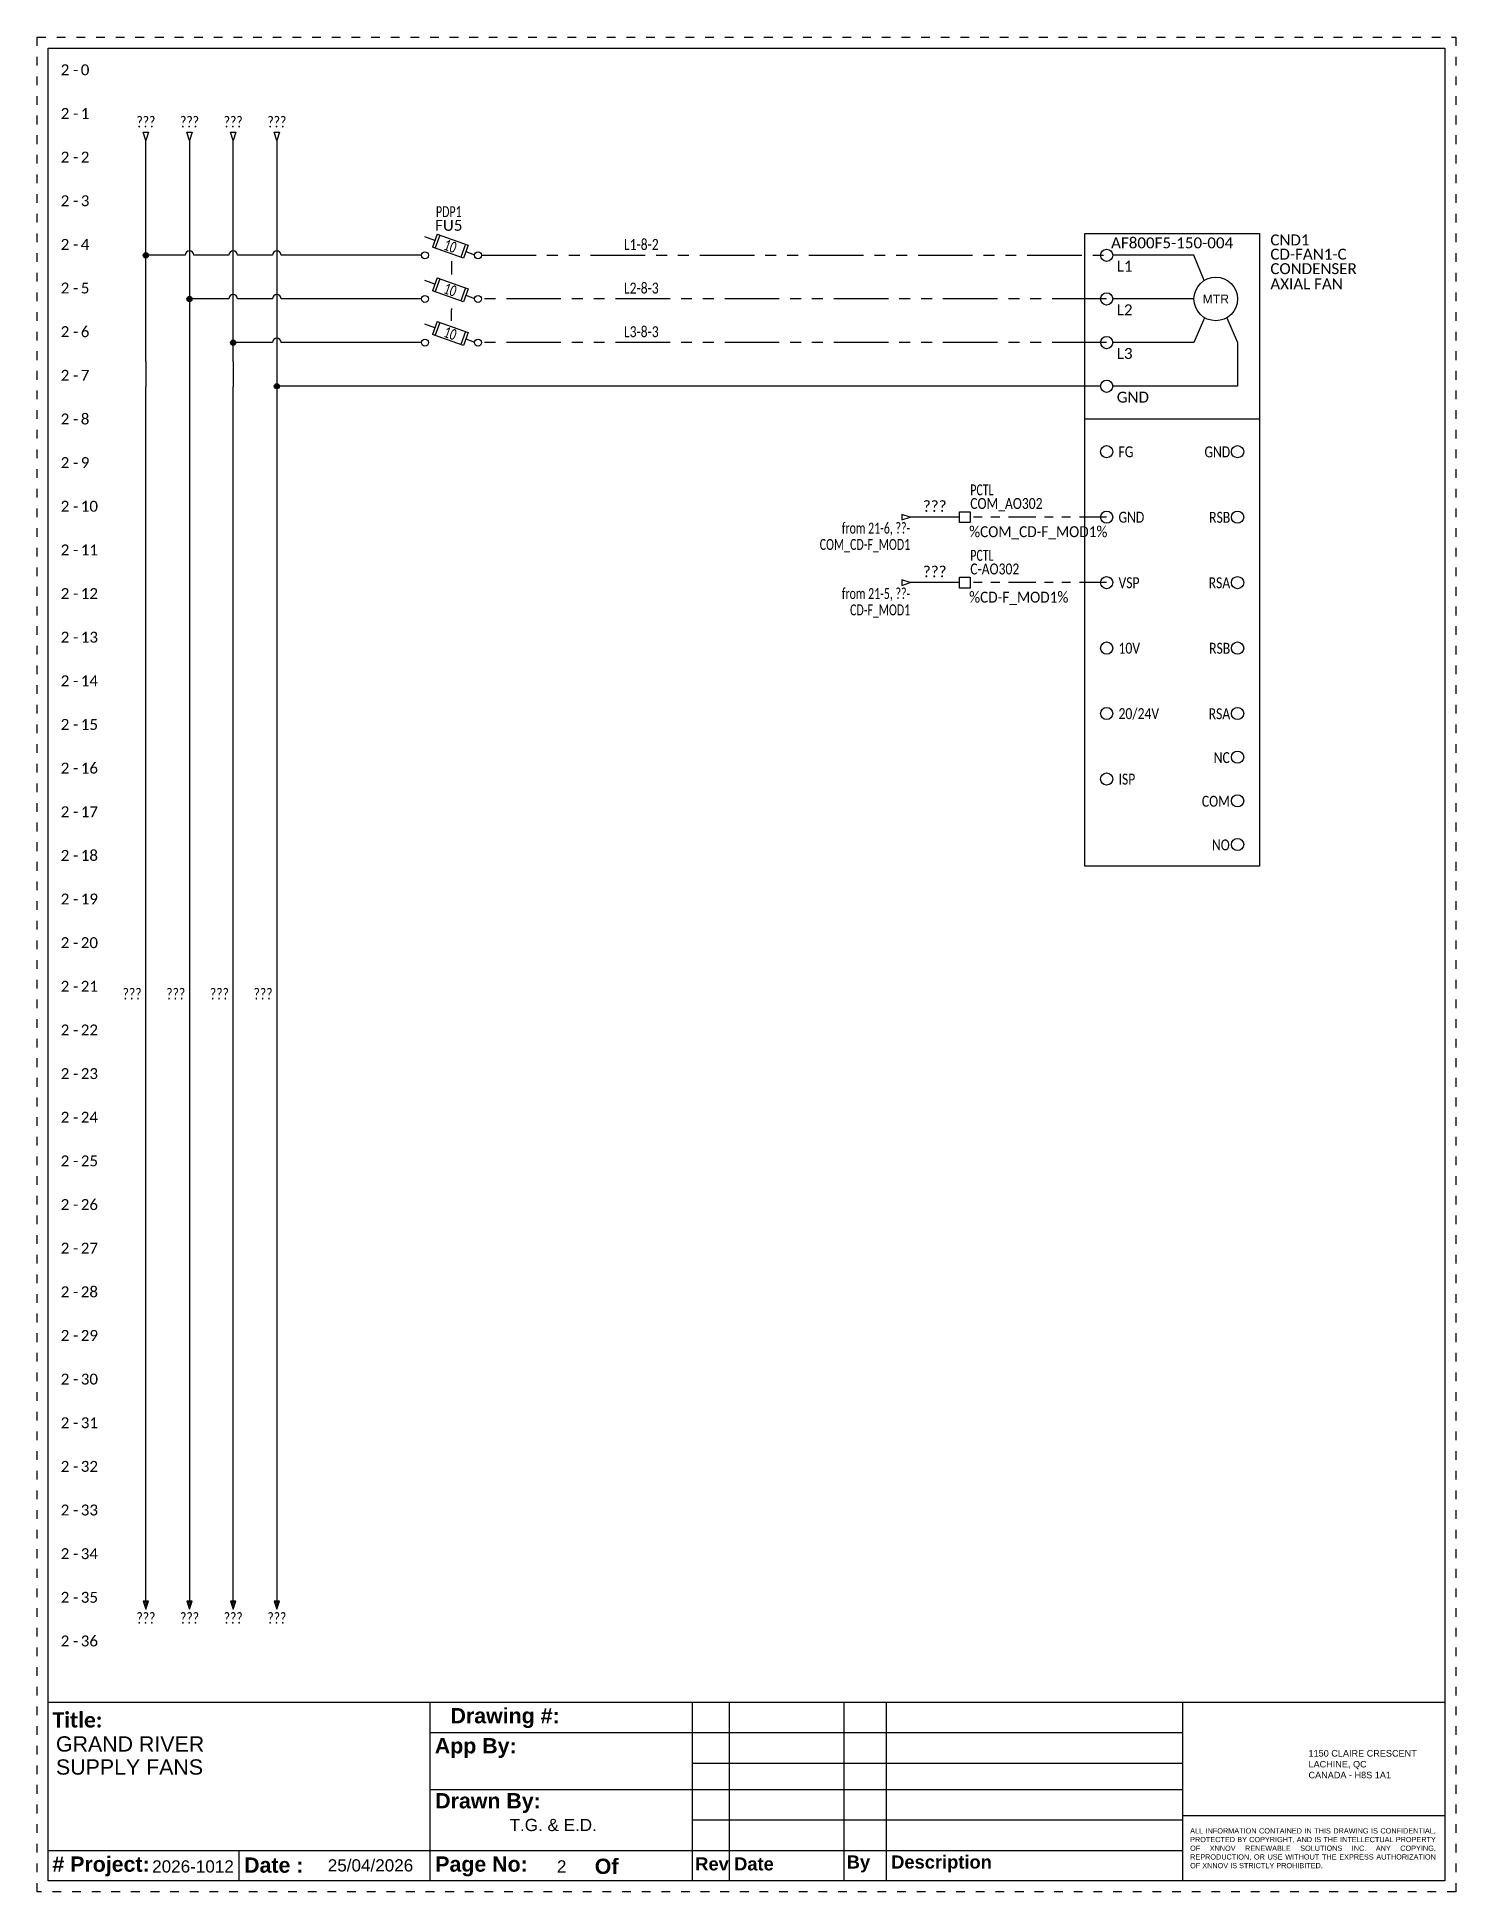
# Model space of a CAD drawing. Header units: inches. Extents: x 0 to 216, y 0 to 294.
# Drawn here: x 0 to 16.25, y 0 to 21.25 of the extents above; entities outside this region: 4.
import ezdxf
from ezdxf.enums import TextEntityAlignment as Align

# ---------------------------------------------------------------- set-up
doc = ezdxf.new("R2010")
doc.units = ezdxf.units.IN
doc.header["$MEASUREMENT"] = 0
doc.linetypes.add('DOT2', pattern=[0.125, 0, -0.125])
doc.linetypes.add('PHANTOM2', pattern=[1.25, 0.625, -0.125, 0.125, -0.125, 0.125, -0.125])
for name, color, linetype in [('BLK_18', 251, 'Continuous'), ('BRN_8', 46, 'Continuous'), ('DESC', 150, 'Continuous'), ('GRN_14', 76, 'Continuous'), ('LINK', 9, 'Continuous'), ('LOC', 8, 'Continuous'), ('MISC', 7, 'Continuous'), ('ORG_8', 30, 'Continuous'), ('RAIL', 7, 'Continuous'), ('RED_18', 1, 'Continuous'), ('SYMS', 7, 'Continuous'), ('TAGFIXED', 7, 'Continuous'), ('TAGS', 150, 'Continuous'), ('TERMS', 123, 'Continuous'), ('WIRENO', 72, 'Continuous'), ('XREF', 7, 'Continuous'), ('YEL_8', 2, 'Continuous')]:
    doc.layers.add(name, color=color, linetype=linetype)
doc.layers.add('TITLEBLOCK_FRAME', color=7, linetype='DOT2', plot=False)
doc.styles.get("Standard").update_dxf_attribs({"font": 'arial.ttf'})
doc.styles.add('TB_BODY', font='arial.ttf')
doc.styles.add('TB_TITLE', font='ariblk.ttf')
doc.styles.add('WD', font='calibri.ttf')

# ---------------------------------------------------------------- blocks, each defined once
blk = doc.blocks.new('*U26')
blk.add_circle((0, 0), 0.0699)
blk = doc.blocks.new('*U21')
at = {"color": 0, "linetype": 'ByBlock', "lineweight": -2, "transparency": 16777216}
for p in [(0, 3.75), (0, 3), (0, 2.25), (0, 1.5), (0, 0.75), (0, 0)]:
    blk.add_blockref('*U26', p, dxfattribs=at)
blk = doc.blocks.new('*U22')
blk.add_circle((0, 0), 0.0699)
blk = doc.blocks.new('*U23')
at = {"color": 0, "linetype": 'ByBlock', "lineweight": -2, "transparency": 16777216}
for p in [(0, 3), (0, 2.25), (0, 1.5), (0, 0.75), (0, 0)]:
    blk.add_blockref('*U22', p, dxfattribs=at)
blk = doc.blocks.new('*U24')
blk.add_circle((0, 0), 0.0699)
blk = doc.blocks.new('*U25')
at = {"color": 0, "linetype": 'ByBlock', "lineweight": -2, "transparency": 16777216}
for p in [(0, 1), (0, 0.5), (0, 0)]:
    blk.add_blockref('*U24', p, dxfattribs=at)
blk = doc.blocks.new('HDV1_CD-FAN_FTECH')
for p, q in [((1.25, -0.25), (0.32, -0.25)), ((1.25, -1.25), (0.32, -1.25)), ((0, -2.125), (2, -2.125))]:
    blk.add_line(p, q)
at = {"ltscale": 0.5}
for p, q in [((1.366, -0.539), (1.25, -0.25)), ((1.25, -0.75), (0.32, -0.75)), ((1.372, -0.965), (1.25, -1.25)), ((1.628, -0.965), (1.75, -1.25)), ((1.75, -1.25), (1.75, -1.75)), ((1.75, -1.75), (0.32, -1.75))]:
    blk.add_line(p, q, dxfattribs=at)
blk.add_lwpolyline([(0, 0), (2, 0), (2, -7.25), (0, -7.25)], close=True)
for centre, radius in [((0.25, -0.25), 0.0699), ((1.5, -0.75), 0.25), ((0.25, -0.75), 0.0699), ((0.25, -1.25), 0.0699), ((0.25, -1.75), 0.0699)]:
    blk.add_circle(centre, radius)
for name, p in [('*U21', (0.25, -6.25)), ('*U23', (1.75, -5.5)), ('*U25', (1.75, -7))]:
    blk.add_blockref(name, p)
at = {"insert": (1.5, -0.75), "char_height": 0.1, "attachment_point": 5}
blk.add_mtext_dynamic_manual_height_columns('MTR', width=1, gutter_width=0.5, heights=[0], dxfattribs=at)
at = {"style": 'WD'}
for tag, p in [('CAT', (1, -0.104)), ('XREF', (2.375, -1))]:
    blk.add_attdef(tag, text='', height=0.125, dxfattribs=at).set_placement(p, align=Align.MIDDLE)
for tag, flags, p in [('FAMILY', 9, (1.567, -0.166)), ('INST', 1, (2.307, -0.136)), ('ASSYCODE', 9, (1.567, -0.341))]:
    blk.add_attdef(tag, text='', height=0.125, dxfattribs=dict(at, flags=flags)).set_placement(p, align=Align.CENTER)
for tag, p in [('TAG1', (2.125, -0.237)), ('LOC', (2.125, -0.074)), ('TERM01', (0.366, -0.375)), ('DESC1', (2.125, -0.403)), ('DESC2', (2.125, -0.578)), ('TERM02', (0.366, -0.875)), ('DESC3', (2.125, -0.753)), ('TERM03', (0.366, -1.375)), ('TERM04', (0.366, -1.875))]:
    blk.add_attdef(tag, text='', height=0.125, dxfattribs=at).set_placement(p, align=Align.MIDDLE_LEFT)
at = {"style": 'WD', "flags": 1}
for tag, p, height in [('X4TERM01', (0.18, -0.25), 0.0125), ('X4TERM02', (0.18, -0.75), 0.0125), ('X4TERM03', (0.18, -1.25), 0.0125), ('X4TERM04', (0.18, -1.75), 0.0125), ('X4TERM05', (0.25, -2.5), 0.005), ('X1TERM11', (1.75, -2.5), 0.005), ('X4TERM06', (0.25, -3.25), 0.005), ('X1TERM12', (1.75, -3.25), 0.005), ('X4TERM07', (0.25, -4), 0.005), ('X1TERM13', (1.75, -4), 0.005), ('X4TERM08', (0.25, -4.75), 0.005), ('X1TERM14', (1.75, -4.75), 0.005), ('X4TERM09', (0.25, -5.5), 0.005), ('X1TERM15', (1.75, -5.5), 0.005), ('X1TERM16', (1.75, -6), 0.005), ('X4TERM10', (0.25, -6.25), 0.005), ('X1TERM17', (1.75, -6.5), 0.005), ('X1TERM18', (1.75, -7), 0.005)]:
    blk.add_attdef(tag, p, '', height=height, dxfattribs=at)
blk.add_attdef('MFG', text='', height=0.125, dxfattribs=at).set_placement((1.337, -0.279), align=Align.MIDDLE)
at = {"style": 'WD', "width": 0.8}
for tag, p in [('TERM05', (0.386, -2.501)), ('TERM06', (0.386, -3.251)), ('TERM07', (0.386, -4.001)), ('TERM08', (0.386, -4.751)), ('TERM09', (0.386, -5.501)), ('TERM10', (0.386, -6.251))]:
    blk.add_attdef(tag, text='', height=0.125, dxfattribs=at).set_placement(p, align=Align.MIDDLE_LEFT)
for tag, p in [('TERM11', (1.665, -2.502)), ('TERM12', (1.665, -3.252)), ('TERM13', (1.665, -4.002)), ('TERM14', (1.665, -4.752)), ('TERM15', (1.665, -5.502)), ('TERM16', (1.66, -6.005)), ('TERM17', (1.66, -6.505)), ('TERM18', (1.66, -7.005))]:
    blk.add_attdef(tag, text='', height=0.125, dxfattribs=at).set_placement(p, align=Align.MIDDLE_RIGHT)
blk = doc.blocks.new('HA1D2')
blk.add_lwpolyline([(0, 0.094), (0.031, 0.094), (0, 0), (-0.031, 0.094), (0, 0.094)])
at = {"style": 'WD', "width": 0.8, "flags": 8}
blk.add_attdef('WIRENO', text='', height=0.125, dxfattribs=at).set_placement((0, 0.15), align=Align.CENTER)
at = {"style": 'WD', "flags": 1}
for tag, p in [('X8TERM01', (0, 0)), ('SIGCODE', (0.026, 0.066))]:
    blk.add_attdef(tag, p, '', height=0.01, dxfattribs=at)
at = {"style": 'WD', "width": 0.7}
for tag, p in [('XREF', (0.077, -0.037)), ('DESC1', (0.077, -0.206))]:
    blk.add_attdef(tag, p, '', height=0.125, dxfattribs=at)
blk = doc.blocks.new('HA1S4')
for points in [[(0, 0), (-0.031, 0), (0, -0.094), (0.031, 0), (0, 0)], [(0.016, -0.011), (-0.016, -0.011), (0, -0.058), (0.016, -0.011)]]:
    blk.add_lwpolyline(points)
at = {"style": 'WD', "width": 0.7}
for tag, p in [('DESC1', (0.087, 0.113)), ('XREF', (0.087, -0.062))]:
    blk.add_attdef(tag, p, '', height=0.125, dxfattribs=at)
at = {"style": 'WD', "flags": 1}
for tag, p in [('X2TERM01', (0, 0)), ('SIGCODE', (0.035, -0.083))]:
    blk.add_attdef(tag, p, '', height=0.01, dxfattribs=at)
at = {"style": 'WD', "width": 0.8, "flags": 8}
blk.add_attdef('WIRENO', text='', height=0.125, dxfattribs=at).set_placement((0, -0.259), align=Align.CENTER)
blk = doc.blocks.new('HDS11FL')
for p, q in [((-0.163, 0.241), (-0.216, 0.094)), ((-0.134, 0.231), (-0.187, 0.084)), ((-0.163, 0.241), (0.19, 0.116)), ((-0.19, 0.168), (-0.307, 0.21)), ((0.137, -0.032), (-0.216, 0.094)), ((0.16, 0.126), (0.108, -0.021)), ((0.19, 0.116), (0.137, -0.032)), ((0.164, 0.042), (0.264, 0.006))]:
    blk.add_line(p, q)
at = {"linetype": 'Continuous'}
for centre in [(-0.304, 0), (0.304, 0)]:
    blk.add_circle(centre, 0.04, dxfattribs=at)
at = {"style": 'WD', "width": 0.7}
for tag, p in [('INST', (-0.031, 0.607)), ('LOC', (-0.031, 0.438))]:
    blk.add_attdef(tag, text='', height=0.125, dxfattribs=at).set_placement(p, align=Align.CENTER)
blk.add_attdef('RATING1', text='', height=0.125, rotation=340.3798, dxfattribs=at).set_placement((-0.013, 0.105), align=Align.MIDDLE_CENTER)
at = {"style": 'WD'}
blk.add_attdef('TAG1', text='', height=0.125, dxfattribs=at).set_placement((-0.031, 0.281), align=Align.CENTER)
for tag, p in [('X2LINK', (0, 0.406)), ('X8LINK', (0, -0.109))]:
    blk.add_attdef(tag, p, '', height=0.01, dxfattribs=at)
at = {"linetype": 'Continuous', "style": 'WD', "flags": 9}
for tag, p in [('ASSYCODE', (0.126, 0.206)), ('MFG', (0.126, 0.228)), ('CAT', (0.126, 0.247))]:
    blk.add_attdef(tag, text='', height=0.01, dxfattribs=at).set_placement(p, align=Align.CENTER)
at = {"style": 'WD'}
for tag, p, height, flags in [('FAMILY', (0.098, 0.264), 0.01, 9), ('X4TERM01', (-0.344, 0), 0.0125, 1), ('CONTACT', (0.098, 0.187), 0.01, 9), ('X1TERM02', (0.344, 0), 0.0125, 1)]:
    blk.add_attdef(tag, p, '', height=height, dxfattribs=dict(at, flags=flags))
at = {"linetype": 'Continuous', "style": 'WD', "flags": 8}
blk.add_attdef('TERM01', text='', height=0.125, dxfattribs=at).set_placement((-0.406, -0.031), align=Align.TOP_RIGHT)
blk.add_attdef('TERM02', text='', height=0.125, dxfattribs=at).set_placement((0.406, -0.031), align=Align.TOP_LEFT)
blk = doc.blocks.new('WD_WNV')
at = {"linetype": 'Continuous', "style": 'WD', "width": 0.8}
blk.add_attdef('WIRENO', text='', height=0.125, dxfattribs=at).set_placement((-0.05, 0), align=Align.MIDDLE_RIGHT)
at = {"style": 'WD', "flags": 1}
for tag, p in [('W01USER', (-0.062, 0.094)), ('W02USER', (-0.062, 0.086)), ('W03USER', (-0.062, 0.078)), ('W04USER', (-0.062, 0.07)), ('W05USER', (-0.062, 0.062)), ('W06USER', (-0.062, 0.055)), ('W07USER', (-0.062, 0.047)), ('W08USER', (-0.062, 0.039)), ('W09USER', (-0.062, 0.031)), ('W10USER', (-0.062, 0.023))]:
    blk.add_attdef(tag, text='', height=0.005, dxfattribs=at).set_placement(p, align=Align.CENTER)
blk = doc.blocks.new('WDDOT')
for radius in [0.03, 0.0187, 0.00929]:
    blk.add_circle((0, 0), radius)
blk = doc.blocks.new('HDS21FL')
for p, q in [((-0.163, 0.241), (-0.216, 0.094)), ((-0.134, 0.231), (-0.187, 0.084)), ((-0.163, 0.241), (0.19, 0.116)), ((-0.19, 0.168), (-0.307, 0.21)), ((0.137, -0.032), (-0.216, 0.094)), ((0.16, 0.126), (0.108, -0.021)), ((0.19, 0.116), (0.137, -0.032)), ((0.164, 0.042), (0.264, 0.006))]:
    blk.add_line(p, q)
at = {"linetype": 'Continuous'}
for centre in [(-0.304, 0), (0.304, 0)]:
    blk.add_circle(centre, 0.04, dxfattribs=at)
at = {"style": 'WD', "width": 0.7}
for tag, p in [('INST', (-0.031, 0.607)), ('LOC', (-0.031, 0.438))]:
    blk.add_attdef(tag, text='', height=0.125, dxfattribs=at).set_placement(p, align=Align.CENTER)
blk.add_attdef('RATING1', text='', height=0.125, rotation=340.3798, dxfattribs=at).set_placement((-0.013, 0.105), align=Align.MIDDLE_CENTER)
at = {"style": 'WD'}
blk.add_attdef('TAG2', text='', height=0.125, dxfattribs=at).set_placement((-0.031, 0.281), align=Align.CENTER)
for tag, p in [('X2LINK', (0, 0.375)), ('X8LINK', (0, -0.109))]:
    blk.add_attdef(tag, p, '', height=0.01, dxfattribs=at)
for tag, p, height, flags in [('CONTACT', (0.098, 0.24), 0.01, 9), ('FAMILY', (0.098, 0.264), 0.01, 9), ('X4TERM01', (-0.344, 0), 0.0125, 1), ('X1TERM02', (0.344, 0), 0.0125, 1)]:
    blk.add_attdef(tag, p, '', height=height, dxfattribs=dict(at, flags=flags))
at = {"linetype": 'Continuous', "style": 'WD', "flags": 8}
blk.add_attdef('TERM01', text='', height=0.125, dxfattribs=at).set_placement((-0.406, -0.031), align=Align.TOP_RIGHT)
blk.add_attdef('TERM02', text='', height=0.125, dxfattribs=at).set_placement((0.406, -0.031), align=Align.TOP_LEFT)
blk = doc.blocks.new('WD_WNH')
at = {"linetype": 'Continuous', "style": 'WD'}
blk.add_attdef('WIRENO', text='', height=0.125, dxfattribs=at).set_placement((0, 0.062), align=Align.CENTER)
at = {"style": 'WD', "flags": 1}
for tag, p in [('W01USER', (0, 0.078)), ('W02USER', (0, 0.07)), ('W03USER', (0, 0.062)), ('W04USER', (0, 0.055)), ('W05USER', (0, 0.047)), ('W06USER', (0, 0.039)), ('W07USER', (0, 0.031)), ('W08USER', (0, 0.023)), ('W09USER', (0, 0.016)), ('W10USER', (0, 0.008))]:
    blk.add_attdef(tag, text='', height=0.005, dxfattribs=at).set_placement(p, align=Align.CENTER)
blk = doc.blocks.new('HA1D3')
blk.add_lwpolyline([(-0.094, 0), (-0.094, -0.031), (0, 0), (-0.094, 0.031), (-0.094, 0)])
at = {"style": 'WD', "width": 0.8, "flags": 8}
blk.add_attdef('WIRENO', text='', height=0.125, dxfattribs=at).set_placement((0, 0.094), align=Align.RIGHT)
at = {"style": 'WD', "flags": 1}
blk.add_attdef('SIGCODE', text='', height=0.01, dxfattribs=at).set_placement((-0.02, 0.047), align=Align.RIGHT)
blk.add_attdef('X1TERM01', (0, 0), '', height=0.01, dxfattribs=at)
at = {"style": 'WD', "width": 0.7}
for tag, p in [('XREF', (0, -0.188)), ('DESC1', (0, -0.375))]:
    blk.add_attdef(tag, text='', height=0.125, dxfattribs=at).set_placement(p, align=Align.RIGHT)
blk = doc.blocks.new('HT0001')
for p, q in [((-0.062, 0.062), (0.062, 0.062)), ((-0.062, -0.062), (-0.062, 0.062)), ((0.062, 0.062), (0.062, -0.062)), ((0.062, -0.062), (-0.062, -0.062))]:
    blk.add_line(p, q)
at = {"style": 'WD'}
for tag, p, width in [('INST', (0.062, 0.42), 0.7), ('LOC', (0.062, 0.25), 0.7), ('DESC1', (0.05, -0.385), 0.8)]:
    blk.add_attdef(tag, p, '', height=0.125, dxfattribs=dict(at, width=width))
at = {"linetype": 'Continuous', "style": 'WD'}
for tag, p, height, width, flags in [('TERM01', (0.062, 0.094), 0.125, 0.8, 8), ('TAGSTRIP', (0.05, -0.229), 0.125, 0.9, 8), ('DESC2', (0.05, -0.541), 0.125, 0.8, 8), ('CAT', (0.213, -0.406), 0.109, 0.8, 1), ('DESC3', (0.05, -0.698), 0.125, 0.8, 8)]:
    blk.add_attdef(tag, p, '', height=height, dxfattribs=dict(at, width=width, flags=flags))
at = {"style": 'WD', "flags": 1}
for tag, p, height in [('X4TERM01', (-0.062, 0), 0.0125), ('X4TERMDESC01', (-0.055, -0.023), 0.025), ('X2TERMDESC01', (-0.006, 0.029), 0.025), ('X2TERM01', (0, 0.062), 0.0125), ('STRIPSEQ', (0, 0), 0.00125), ('X2PIN01', (0.033, 0.084), 0.0125), ('X1TERMDESC01', (0.039, 0.007), 0.025), ('X1TERM01', (0.062, 0), 0.0125), ('X1PIN01', (0.087, 0.016), 0.0125), ('X4PIN01', (-0.114, -0.038), 0.0125), ('LINKTERM', (0, -0.002), 0.00125), ('X8TERMDESC01', (0, -0.054), 0.025), ('X8TERM01', (0, -0.062), 0.0125), ('X8PIN01', (0.026, -0.096), 0.0125)]:
    blk.add_attdef(tag, p, '', height=height, dxfattribs=at)
at = {"linetype": 'Continuous', "style": 'WD', "width": 0.8, "flags": 1}
blk.add_attdef('MFG', text='', height=0.109, dxfattribs=at).set_placement((0.088, -0.406), align=Align.RIGHT)
at = {"style": 'WD', "width": 0.7, "flags": 1}
blk.add_attdef('ASSYCODE', (0.062, -0.281), '', height=0.01, dxfattribs=at)
blk = doc.blocks.new('WD_MLRH7')
at = {"style": 'WD'}
blk.add_attdef('WDCOPY_DASH', text='', height=0.125, dxfattribs=at).set_placement((-0.684, 0), align=Align.MIDDLE)
blk.add_attdef('SHEET', text='', height=0.125, dxfattribs=at).set_placement((-0.756, 0), align=Align.MIDDLE_RIGHT)
blk.add_attdef('RUNGFIRST', text='', height=0.125, dxfattribs=at).set_placement((-0.625, 0), align=Align.MIDDLE_LEFT)
at = {"style": 'WD', "flags": 1}
for tag, p in [('RUNGHORV', (-0.25, -0.127)), ('RUNGDIST', (-0.25, -0.2)), ('RUNGCNT', (-0.25, -0.237)), ('RUNGINC', (-0.25, -0.163)), ('WIRE-START', (-0.25, -0.356)), ('WIREMODE', (-0.25, -0.281)), ('WIRE-GSUF', (-0.25, -0.396)), ('PH3SPACE', (-0.25, -0.437)), ('WIREFMT', (-0.25, -0.321))]:
    blk.add_attdef(tag, text='', height=0.025, dxfattribs=at).set_placement(p, align=Align.RIGHT)
blk = doc.blocks.new('*U34')
at = {"color": 5}
for p, q in [((0, 21), (16, 21)), ((0, 0), (0, 21)), ((16, 21), (16, 0)), ((0, 2.05), (16, 2.05)), ((4.372, 2.05), (4.372, 0)), ((7.376, 2.05), (7.376, 0)), ((7.8, 2.05), (7.8, 0)), ((9.113, 2.05), (9.113, 0)), ((9.599, 2.05), (9.599, 0)), ((9.599, 2.05), (9.599, 0)), ((12.992, 2.05), (12.992, 0)), ((4.372, 1.7), (12.992, 1.7)), ((7.376, 1.35), (12.992, 1.35)), ((4.372, 1.05), (12.992, 1.05)), ((7.376, 0.7), (12.992, 0.7)), ((12.992, 0.75), (16, 0.75)), ((0, 0.35), (12.992, 0.35)), ((2.186, 0.35), (2.186, 0)), ((16, 0), (0, 0))]:
    blk.add_line(p, q, dxfattribs=at)
at = {"layer": 'TITLEBLOCK_FRAME'}
blk.add_lwpolyline([(-0.125, 21.125), (16.125, 21.125), (16.125, -0.125), (-0.125, -0.125)], close=True, dxfattribs=at)
blk.add_lwpolyline([(-0.125, 21.125), (16.125, 21.125), (16.125, -0.125), (-0.125, -0.125)], close=True, dxfattribs=at)
at = {"color": 7, "style": 'TB_TITLE'}
for s, width, gutter_width, heights, insert, char_height, attachment_point in [('{\\fCalibri|b1|i0|c0|p34;Title:}', 4.49877, 1.75, [0], (0.052, 1.933), 0.175, 1), ('\\pxi-3,l4,t4;{\\fArial|b1|i0|c0|p34;Drawing #:}', 2.99404, 4.083, [0], (4.435, 1.867), 0.175, 4), ('{\\fArial|b1|i0|c0|p34;App By:}', 4.49661, 1.749, [0], (4.43, 1.523), 0.175, 4), ('{\\fArial|b1|i0|c0|p34;Drawn By:}', 2.16756, 1.749, [0.131], (4.435, 0.893), 0.175, 4), ('{\\fArial|b1|i0|c0|p34;# Project:}', 1.25184, 1.749, [0], (0.05, 0.167), 0.175, 4), ('{\\fArial|b1|i0|c0|p34;Date :}', 2.18747, 1.749, [0], (2.246, 0.181), 0.175, 4), ('{\\fArial|b1|i0|c0|p34;Page No:}', 4.49661, 1.749, [0], (4.435, 0.167), 0.175, 4), ('{\\fArial|b1|i0|c0|p34;Of}', 4.49661, 1.749, [0], (6.262, 0.167), 0.175, 4), ('{\\fArial|b1|i0|c0|p34;Rev}', 0.34979, 1.749, [0], (7.413, 0.195), 0.15, 4), ('{\\fArial|b1|i0|c0|p34; Date}', 0.58778, 1.749, [0], (7.8, 0.195), 0.15, 4), ('{\\fArial|b1|i0|c0|p34;By}', 0.36928, 1.749, [0], (9.148, 0.195), 0.15, 4), ('{\\fArial|b1|i0|c0|p34; Description}', 1.60793, 1.749, [0], (9.599, 0.195), 0.15, 4)]:
    blk.add_mtext_dynamic_manual_height_columns(s, width=width, gutter_width=gutter_width, heights=heights, dxfattribs=dict(at, insert=insert, char_height=char_height, attachment_point=attachment_point))
at = {"style": 'TB_BODY'}
for s, width, gutter_width, insert, char_height, attachment_point in [('1150 CLAIRE CRESCENT\\PLACHINE, QC \\PCANADA - H8S 1A1', 1.56147, 0.995, (14.437, 1.5), 0.07464, 1), ('\\pxqj;ALL INFORMATION CONTAINED IN THIS DRAWING IS CONFIDENTIAL, PROTECTED BY COPYRIGHT, AND IS THE INTELLECTUAL PROPERTY OF XNNOV RENEWABLE SOLUTIONS INC. ANY COPYING, REPRODUCTION, OR USE WITHOUT THE EXPRESS AUTHORIZATION OF XNNOV IS STRICTLY PROHIBITED.', 2.80577, 0.597, (13.081, 0.375), 0.059714, 4)]:
    blk.add_mtext_dynamic_manual_height_columns(s, width=width, gutter_width=gutter_width, heights=[0], dxfattribs=dict(at, insert=insert, char_height=char_height, attachment_point=attachment_point))
at = {"color": 7, "style": 'TB_BODY', "flags": 4}
for tag, p in [('N5', (7.597, 1.925)), ('N4', (7.597, 1.575)), ('N3', (7.597, 1.225)), ('N2', (7.597, 0.925)), ('N1', (7.597, 0.575)), ('PAGENO', (5.883, 0.167)), ('SHEETMAX', (6.824, 0.157))]:
    blk.add_attdef(tag, text='', height=0.14, dxfattribs=at).set_placement(p, align=Align.MIDDLE_CENTER)
for tag, height, p in [('DATE5', 0.14, (7.854, 1.925)), ('PAR5', 0.14, (9.104, 1.925)), ('DESCRIPTION5', 0.14, (9.661, 1.925)), ('TITLE1', 0.175, (0.091, 1.57)), ('DATE4', 0.14, (7.854, 1.575)), ('PAR4', 0.14, (9.104, 1.575)), ('DESCRIPTION4', 0.14, (9.661, 1.575)), ('TITLE2', 0.175, (0.091, 1.306)), ('AP.PAR', 0.14, (5.526, 1.365)), ('DATE3', 0.14, (7.854, 1.225)), ('PAR3', 0.14, (9.104, 1.225)), ('DESCRIPTION3', 0.14, (9.661, 1.225)), ('TITLE3', 0.175, (0.091, 1.041)), ('DATE2', 0.14, (7.854, 0.925)), ('PAR2', 0.14, (9.104, 0.925)), ('DESCRIPTION2', 0.14, (9.661, 0.925)), ('DESS.PAR', 0.14, (5.286, 0.642)), ('DATE1', 0.14, (7.854, 0.575)), ('PAR1', 0.14, (9.109, 0.575)), ('DESCRIPTION1', 0.14, (9.645, 0.575)), ('PRJCT', 0.14, (1.193, 0.167)), ('DATE', 0.14, (3.204, 0.179))]:
    blk.add_attdef(tag, text='', height=height, dxfattribs=at).set_placement(p, align=Align.MIDDLE_LEFT)

msp = doc.modelspace()

# ---------------------------------------------------------------- linework, layer by layer
at = {"layer": 'BLK_18', "ltscale": 0.5}
msp.add_line((10.562, 15.75), (10, 15.75), dxfattribs=at)
at = {"layer": 'BLK_18', "linetype": 'PHANTOM2', "ltscale": 0.5}
msp.add_line((12.25, 15.75), (10.688, 15.75), dxfattribs=at)
at = {"layer": 'BRN_8'}
for p, q in [((1.246, 17.532), (1.246, 20.065)), ((1.696, 18.75), (1.246, 18.75)), ((2.196, 18.75), (1.796, 18.75)), ((2.696, 18.75), (2.296, 18.75)), ((4.402, 18.75), (2.796, 18.75)), ((1.246, 17.532), (1.246, 17.243)), ((1.246, 3.332), (1.246, 17.243))]:
    msp.add_line(p, q, dxfattribs=at)
at = {"layer": 'BRN_8', "linetype": 'PHANTOM2'}
msp.add_line((5.09, 18.75), (12.25, 18.75), dxfattribs=at)
at = {"layer": 'BRN_8'}
for centre in [(1.746, 18.75), (2.246, 18.75), (2.746, 18.75)]:
    msp.add_arc(centre, 0.05, 0, 180, dxfattribs=at)
at = {"layer": 'GRN_14'}
for p, q in [((2.746, 20.065), (2.746, 17.532)), ((2.746, 17.532), (2.746, 17.243)), ((2.746, 17.243), (2.746, 3.332))]:
    msp.add_line(p, q, dxfattribs=at)
at = {"layer": 'GRN_14', "ltscale": 0.5}
msp.add_line((12.18, 17.25), (2.746, 17.25), dxfattribs=at)
at = {"layer": 'LINK'}
for p, q in [((4.746, 18.682), (4.746, 18.532)), ((4.746, 18), (4.746, 18.125))]:
    msp.add_line(p, q, dxfattribs=at)
for points in [[(4.746, 18.641), (4.746, 18.625)], [(4.746, 18.141), (4.746, 18.125)]]:
    msp.add_lwpolyline(points, dxfattribs=at)
at = {"layer": 'ORG_8'}
for p, q in [((1.746, 20.065), (1.746, 17.532)), ((2.196, 18.25), (1.746, 18.25)), ((2.696, 18.25), (2.296, 18.25)), ((4.402, 18.25), (2.796, 18.25)), ((1.746, 17.532), (1.746, 17.243)), ((1.746, 17.243), (1.746, 3.332))]:
    msp.add_line(p, q, dxfattribs=at)
at = {"layer": 'ORG_8', "linetype": 'PHANTOM2'}
msp.add_line((12.25, 18.25), (5.09, 18.25), dxfattribs=at)
at = {"layer": 'ORG_8'}
for centre in [(2.246, 18.25), (2.746, 18.25)]:
    msp.add_arc(centre, 0.05, 0, 180, dxfattribs=at)
at = {"layer": 'RAIL', "lineweight": 50}
for p, q in [((10, 290), (10, 270)), ((210, 290), (210, 270))]:
    msp.add_line(p, q, dxfattribs=at)
at = {"layer": 'RED_18', "ltscale": 0.5}
msp.add_line((10.562, 15), (10, 15), dxfattribs=at)
at = {"layer": 'RED_18', "linetype": 'PHANTOM2', "ltscale": 0.5}
msp.add_line((12.25, 15), (10.688, 15), dxfattribs=at)
at = {"layer": 'YEL_8'}
for p, q in [((2.246, 17.532), (2.246, 20.065)), ((2.696, 17.75), (2.246, 17.75)), ((4.402, 17.75), (2.796, 17.75)), ((2.246, 17.532), (2.246, 17.243)), ((2.246, 3.332), (2.246, 17.243))]:
    msp.add_line(p, q, dxfattribs=at)
at = {"layer": 'YEL_8', "linetype": 'PHANTOM2'}
msp.add_line((12.25, 17.75), (5.09, 17.75), dxfattribs=at)
at = {"layer": 'YEL_8'}
msp.add_arc((2.746, 17.75), 0.05, 0, 180, dxfattribs=at)

# ---------------------------------------------------------------- block references
at = {"ltscale": 0.5}
ref = msp.add_blockref('*U34', (0.125, 0.125), dxfattribs=at)
ref.add_attrib('PRJCT', '2026-1012', dxfattribs={"color": 7, "height": 0.14, "style": 'TB_BODY'}).set_placement((1.318, 0.292), align=Align.MIDDLE_LEFT)
ref.add_attrib('PAGENO', '2', dxfattribs={"color": 7, "height": 0.14, "style": 'TB_BODY'}).set_placement((6.008, 0.292), align=Align.MIDDLE_CENTER)
ref.add_attrib('DATE', '25/04/2026', dxfattribs={"color": 7, "height": 0.14, "style": 'TB_BODY'}).set_placement((3.329, 0.304), align=Align.MIDDLE_LEFT)
ref.add_attrib('DESS.PAR', 'T.G. & E.D.', dxfattribs={"color": 7, "height": 0.14, "style": 'TB_BODY'}).set_placement((5.411, 0.767), align=Align.MIDDLE_LEFT)
ref.add_attrib('TITLE1', 'GRAND RIVER', dxfattribs={"color": 7, "height": 0.175, "style": 'TB_BODY'}).set_placement((0.216, 1.695), align=Align.MIDDLE_LEFT)
ref.add_attrib('TITLE2', 'SUPPLY FANS', dxfattribs={"color": 7, "height": 0.175, "style": 'TB_BODY'}).set_placement((0.216, 1.431), align=Align.MIDDLE_LEFT)
msp.add_blockref('WD_MLRH7', (1.125, 20.875), dxfattribs=at).add_auto_attribs({'RUNGFIRST': '0', 'SHEET': '2', 'WDCOPY_DASH': '-'})
at = {"layer": 'SYMS'}
for name, p in [('HA1D2', (1.246, 20.065)), ('HA1D2', (1.746, 20.065)), ('HA1D2', (2.246, 20.065)), ('HA1D2', (2.746, 20.065)), ('HA1S4', (1.246, 3.332)), ('HA1S4', (1.746, 3.332)), ('HA1S4', (2.246, 3.332)), ('HA1S4', (2.746, 3.332))]:
    msp.add_blockref(name, p, dxfattribs=at).add_auto_attribs({'WIRENO': '???'})
ref = msp.add_blockref('HDS11FL', (4.746, 18.75), dxfattribs=at)
ref.add_attrib('RATING1', '10', dxfattribs={"layer": '0', "height": 0.125, "rotation": 340.3798, "style": 'WD', "width": 0.7}).set_placement((4.733, 18.855), align=Align.MIDDLE_CENTER)
ref.add_attrib('LOC', 'PDP1', dxfattribs={"layer": '0', "height": 0.125, "style": 'WD', "width": 0.7}).set_placement((4.715, 19.188), align=Align.CENTER)
ref.add_attrib('TAG1F', 'FU5', dxfattribs={"layer": 'TAGFIXED', "height": 0.125, "style": 'WD'}).set_placement((4.715, 19.031), align=Align.CENTER)
at = {"layer": 'SYMS', "ltscale": 0.5}
ref = msp.add_blockref('HDV1_CD-FAN_FTECH', (12, 19), dxfattribs=at)
ref.add_attrib('DESC1', 'CONDENSER', dxfattribs={"layer": 'DESC', "height": 0.125, "style": 'WD'}).set_placement((14.125, 18.597), align=Align.MIDDLE_LEFT)
ref.add_attrib('LOC', 'CND1', dxfattribs={"layer": 'LOC', "height": 0.125, "style": 'WD'}).set_placement((14.125, 18.926), align=Align.MIDDLE_LEFT)
ref.add_attrib('CAT', 'AF800F5-150-004', dxfattribs={"layer": 'MISC', "height": 0.125, "style": 'WD'}).set_placement((13, 18.896), align=Align.MIDDLE)
ref.add_attrib('TAG1F', 'CD-FAN1-C', dxfattribs={"layer": 'TAGFIXED', "height": 0.125, "style": 'WD'}).set_placement((14.125, 18.763), align=Align.MIDDLE_LEFT)
ref.add_attrib('TERM01', 'L1', dxfattribs={"layer": 'TERMS', "height": 0.125, "style": 'WD'}).set_placement((12.366, 18.625), align=Align.MIDDLE_LEFT)
ref.add_attrib('TERM02', 'L2', dxfattribs={"layer": 'TERMS', "height": 0.125, "style": 'WD'}).set_placement((12.366, 18.125), align=Align.MIDDLE_LEFT)
ref.add_attrib('TERM03', 'L3', dxfattribs={"layer": 'TERMS', "height": 0.125, "style": 'WD'}).set_placement((12.366, 17.625), align=Align.MIDDLE_LEFT)
ref.add_attrib('TERM04', 'GND', dxfattribs={"layer": 'TERMS', "height": 0.125, "style": 'WD'}).set_placement((12.366, 17.125), align=Align.MIDDLE_LEFT)
ref.add_attrib('DESC2', 'AXIAL FAN', dxfattribs={"layer": 'DESC', "height": 0.125, "style": 'WD'}).set_placement((14.125, 18.422), align=Align.MIDDLE_LEFT)
ref.add_attrib('TERM05', 'FG', dxfattribs={"layer": 'TERMS', "height": 0.125, "style": 'WD', "width": 0.8}).set_placement((12.386, 16.499), align=Align.MIDDLE_LEFT)
ref.add_attrib('TERM06', 'GND', dxfattribs={"layer": 'TERMS', "height": 0.125, "style": 'WD', "width": 0.8}).set_placement((12.386, 15.749), align=Align.MIDDLE_LEFT)
ref.add_attrib('TERM07', 'VSP', dxfattribs={"layer": 'TERMS', "height": 0.125, "style": 'WD', "width": 0.8}).set_placement((12.386, 14.999), align=Align.MIDDLE_LEFT)
ref.add_attrib('TERM08', '10V', dxfattribs={"layer": 'TERMS', "height": 0.125, "style": 'WD', "width": 0.8}).set_placement((12.386, 14.249), align=Align.MIDDLE_LEFT)
ref.add_attrib('TERM09', '20/24V', dxfattribs={"layer": 'TERMS', "height": 0.125, "style": 'WD', "width": 0.8}).set_placement((12.386, 13.499), align=Align.MIDDLE_LEFT)
ref.add_attrib('TERM10', 'ISP', dxfattribs={"layer": 'TERMS', "height": 0.125, "style": 'WD', "width": 0.8}).set_placement((12.386, 12.749), align=Align.MIDDLE_LEFT)
ref.add_attrib('TERM11', 'GND', dxfattribs={"layer": 'TERMS', "height": 0.125, "style": 'WD', "width": 0.8}).set_placement((13.665, 16.498), align=Align.MIDDLE_RIGHT)
ref.add_attrib('TERM12', 'RSB', dxfattribs={"layer": 'TERMS', "height": 0.125, "style": 'WD', "width": 0.8}).set_placement((13.665, 15.748), align=Align.MIDDLE_RIGHT)
ref.add_attrib('TERM13', 'RSA', dxfattribs={"layer": 'TERMS', "height": 0.125, "style": 'WD', "width": 0.8}).set_placement((13.665, 14.998), align=Align.MIDDLE_RIGHT)
ref.add_attrib('TERM14', 'RSB', dxfattribs={"layer": 'TERMS', "height": 0.125, "style": 'WD', "width": 0.8}).set_placement((13.665, 14.248), align=Align.MIDDLE_RIGHT)
ref.add_attrib('TERM15', 'RSA', dxfattribs={"layer": 'TERMS', "height": 0.125, "style": 'WD', "width": 0.8}).set_placement((13.665, 13.498), align=Align.MIDDLE_RIGHT)
ref.add_attrib('TERM16', 'NC', dxfattribs={"layer": 'TERMS', "height": 0.125, "style": 'WD', "width": 0.8}).set_placement((13.66, 12.995), align=Align.MIDDLE_RIGHT)
ref.add_attrib('TERM17', 'COM', dxfattribs={"layer": 'TERMS', "height": 0.125, "style": 'WD', "width": 0.8}).set_placement((13.66, 12.495), align=Align.MIDDLE_RIGHT)
ref.add_attrib('TERM18', 'NO', dxfattribs={"layer": 'TERMS', "height": 0.125, "style": 'WD', "width": 0.8}).set_placement((13.66, 11.995), align=Align.MIDDLE_RIGHT)
at = {"layer": 'SYMS'}
for p in [(1.246, 18.75), (1.746, 18.25), (2.246, 17.75)]:
    msp.add_blockref('WDDOT', p, dxfattribs=at)
ref = msp.add_blockref('HDS21FL', (4.746, 18.25), dxfattribs=at)
ref.add_attrib('RATING1', '10', dxfattribs={"layer": 'MISC', "height": 0.125, "rotation": 340.3798, "style": 'WD', "width": 0.7}).set_placement((4.733, 18.355), align=Align.MIDDLE_CENTER)
ref = msp.add_blockref('HDS21FL', (4.746, 17.75), dxfattribs=at)
ref.add_attrib('RATING1', '10', dxfattribs={"layer": 'MISC', "height": 0.125, "rotation": 340.3798, "style": 'WD', "width": 0.7}).set_placement((4.733, 17.855), align=Align.MIDDLE_CENTER)
at = {"layer": 'SYMS', "ltscale": 0.5}
msp.add_blockref('WDDOT', (2.746, 17.25), dxfattribs=at)
ref = msp.add_blockref('HT0001', (10.625, 15.75), dxfattribs=at)
ref.add_attrib('LOC', 'PCTL', (10.688, 16), dxfattribs={"layer": 'LOC', "height": 0.125, "style": 'WD', "width": 0.7})
ref.add_attrib('TERM01', 'COM_AO302', (10.688, 15.844), dxfattribs={"layer": 'TERMS', "linetype": 'Continuous', "height": 0.125, "style": 'WD', "width": 0.8, "flags": 8})
ref.add_attrib('TAGSTRIP', '%COM_CD-F_MOD1%', (10.675, 15.521), dxfattribs={"layer": 'TAGS', "linetype": 'Continuous', "height": 0.125, "style": 'WD', "width": 0.9, "flags": 8})
ref = msp.add_blockref('HA1D3', (10, 15.75), dxfattribs=at)
ref.add_attrib('DESC1', 'COM_CD-F_MOD1', dxfattribs={"layer": 'DESC', "height": 0.125, "style": 'WD', "width": 0.7}).set_placement((10, 15.375), align=Align.RIGHT)
ref.add_attrib('XREF', 'from 21-6, ??-', dxfattribs={"layer": 'XREF', "height": 0.125, "style": 'WD', "width": 0.7}).set_placement((10, 15.562), align=Align.RIGHT)
ref = msp.add_blockref('HT0001', (10.625, 15), dxfattribs=at)
ref.add_attrib('LOC', 'PCTL', (10.688, 15.25), dxfattribs={"layer": 'LOC', "height": 0.125, "style": 'WD', "width": 0.7})
ref.add_attrib('TERM01', 'C-AO302', (10.688, 15.094), dxfattribs={"layer": 'TERMS', "linetype": 'Continuous', "height": 0.125, "style": 'WD', "width": 0.8, "flags": 8})
ref.add_attrib('TAGSTRIP', '%CD-F_MOD1%', (10.675, 14.771), dxfattribs={"layer": 'TAGS', "linetype": 'Continuous', "height": 0.125, "style": 'WD', "width": 0.9, "flags": 8})
ref = msp.add_blockref('HA1D3', (10, 15), dxfattribs=at)
ref.add_attrib('DESC1', 'CD-F_MOD1', dxfattribs={"layer": 'DESC', "height": 0.125, "style": 'WD', "width": 0.7}).set_placement((10, 14.625), align=Align.RIGHT)
ref.add_attrib('XREF', 'from 21-5, ??-', dxfattribs={"layer": 'XREF', "height": 0.125, "style": 'WD', "width": 0.7}).set_placement((10, 14.812), align=Align.RIGHT)
at = {"layer": 'WIRENO'}
ref = msp.add_blockref('WD_WNH', (6.92, 18.75), dxfattribs=at)
ref.add_attrib('WIRENO', 'L1-8-2', dxfattribs={"linetype": 'Continuous', "height": 0.125, "style": 'WD', "width": 0.8}).set_placement((6.92, 18.812), align=Align.CENTER)
ref = msp.add_blockref('WD_WNH', (6.92, 18.25), dxfattribs=at)
ref.add_attrib('WIRENO', 'L2-8-3', dxfattribs={"linetype": 'Continuous', "height": 0.125, "style": 'WD', "width": 0.8}).set_placement((6.92, 18.312), align=Align.CENTER)
ref = msp.add_blockref('WD_WNH', (6.92, 17.75), dxfattribs=at)
ref.add_attrib('WIRENO', 'L3-8-3', dxfattribs={"linetype": 'Continuous', "height": 0.125, "style": 'WD', "width": 0.8}).set_placement((6.92, 17.812), align=Align.CENTER)
ref = msp.add_blockref('WD_WNH', (10.281, 15.75), dxfattribs=at)
ref.add_attrib('WIRENO', '???', dxfattribs={"linetype": 'Continuous', "height": 0.125, "style": 'WD'}).set_placement((10.281, 15.812), align=Align.CENTER)
ref = msp.add_blockref('WD_WNH', (10.281, 15), dxfattribs=at)
ref.add_attrib('WIRENO', '???', dxfattribs={"linetype": 'Continuous', "height": 0.125, "style": 'WD'}).set_placement((10.281, 15.062), align=Align.CENTER)
ref = msp.add_blockref('WD_WNV', (1.246, 10.287), dxfattribs=at)
ref.add_attrib('WIRENO', '???', dxfattribs={"linetype": 'Continuous', "height": 0.125, "style": 'WD', "width": 0.8}).set_placement((1.196, 10.287), align=Align.MIDDLE_RIGHT)
ref = msp.add_blockref('WD_WNV', (1.746, 10.287), dxfattribs=at)
ref.add_attrib('WIRENO', '???', dxfattribs={"linetype": 'Continuous', "height": 0.125, "style": 'WD', "width": 0.8}).set_placement((1.696, 10.287), align=Align.MIDDLE_RIGHT)
ref = msp.add_blockref('WD_WNV', (2.246, 10.287), dxfattribs=at)
ref.add_attrib('WIRENO', '???', dxfattribs={"linetype": 'Continuous', "height": 0.125, "style": 'WD', "width": 0.8}).set_placement((2.196, 10.287), align=Align.MIDDLE_RIGHT)
ref = msp.add_blockref('WD_WNV', (2.746, 10.287), dxfattribs=at)
ref.add_attrib('WIRENO', '???', dxfattribs={"linetype": 'Continuous', "height": 0.125, "style": 'WD', "width": 0.8}).set_placement((2.696, 10.287), align=Align.MIDDLE_RIGHT)

# ---------------------------------------------------------------- texts
for s, p in [('L1', (2, 290)), ('N', (212, 290))]:
    msp.add_text(s, height=4).set_placement(p)
at = {"ltscale": 0.5, "style": 'WD'}
for p in [(0.369, 20.375), (0.369, 19.875), (0.369, 19.375), (0.369, 18.875), (0.369, 18.375), (0.369, 17.875), (0.369, 17.375), (0.369, 16.875), (0.369, 16.375), (0.369, 15.875), (0.369, 15.375), (0.369, 14.875), (0.369, 14.375), (0.369, 13.875), (0.369, 13.375), (0.369, 12.875), (0.369, 12.375), (0.369, 11.875), (0.369, 11.375), (0.369, 10.875), (0.369, 10.375), (0.369, 9.875), (0.369, 9.375), (0.369, 8.875), (0.369, 8.375), (0.369, 7.875), (0.369, 7.375), (0.369, 6.875), (0.369, 6.375), (0.369, 5.875), (0.369, 5.375), (0.369, 4.875), (0.369, 4.375), (0.369, 3.875), (0.369, 3.375), (0.369, 2.875)]:
    msp.add_text('2', height=0.125, dxfattribs=at).set_placement(p, align=Align.MIDDLE_RIGHT)
for s, p in [('1', (0.5, 20.375)), ('2', (0.5, 19.875)), ('3', (0.5, 19.375)), ('4', (0.5, 18.875)), ('5', (0.5, 18.375)), ('6', (0.5, 17.875)), ('7', (0.5, 17.375)), ('8', (0.5, 16.875)), ('9', (0.5, 16.375)), ('10', (0.5, 15.875)), ('11', (0.5, 15.375)), ('12', (0.5, 14.875)), ('13', (0.5, 14.375)), ('14', (0.5, 13.875)), ('15', (0.5, 13.375)), ('16', (0.5, 12.875)), ('17', (0.5, 12.375)), ('18', (0.5, 11.875)), ('19', (0.5, 11.375)), ('20', (0.5, 10.875)), ('21', (0.5, 10.375)), ('22', (0.5, 9.875)), ('23', (0.5, 9.375)), ('24', (0.5, 8.875)), ('25', (0.5, 8.375)), ('26', (0.5, 7.875)), ('27', (0.5, 7.375)), ('28', (0.5, 6.875)), ('29', (0.5, 6.375)), ('30', (0.5, 5.875)), ('31', (0.5, 5.375)), ('32', (0.5, 4.875)), ('33', (0.5, 4.375)), ('34', (0.5, 3.875)), ('35', (0.5, 3.375)), ('36', (0.5, 2.875))]:
    msp.add_text(s, height=0.125, dxfattribs=at).set_placement(p, align=Align.MIDDLE_LEFT)
for p in [(0.441, 20.375), (0.441, 19.875), (0.441, 19.375), (0.441, 18.875), (0.441, 18.375), (0.441, 17.875), (0.441, 17.375), (0.441, 16.875), (0.441, 16.375), (0.441, 15.875), (0.441, 15.375), (0.441, 14.875), (0.441, 14.375), (0.441, 13.875), (0.441, 13.375), (0.441, 12.875), (0.441, 12.375), (0.441, 11.875), (0.441, 11.375), (0.441, 10.875), (0.441, 10.375), (0.441, 9.875), (0.441, 9.375), (0.441, 8.875), (0.441, 8.375), (0.441, 7.875), (0.441, 7.375), (0.441, 6.875), (0.441, 6.375), (0.441, 5.875), (0.441, 5.375), (0.441, 4.875), (0.441, 4.375), (0.441, 3.875), (0.441, 3.375), (0.441, 2.875)]:
    msp.add_text('-', height=0.125, dxfattribs=at).set_placement(p, align=Align.MIDDLE)

doc.saveas('drawing.dxf')
